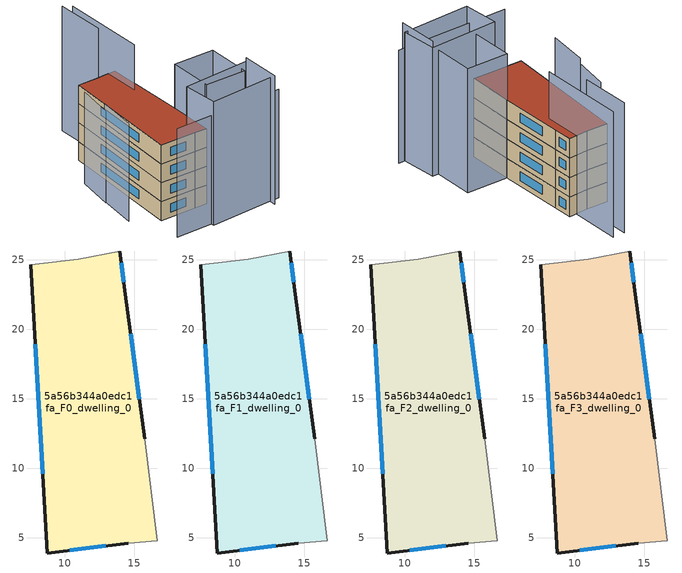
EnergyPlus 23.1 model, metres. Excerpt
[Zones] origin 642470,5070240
5a56b344a0edc1fa_F0_dwelling_0
 floor ground (EU_floor_Construction): 13.97,25.63 14.37,22.53 15.77,12.12 16.67,4.82 14.56,4.62 8.76,3.92 7.56,24.64 10.97,25.04 z0
 wall outside (EU_wall_Construction): 7.56,24.64 8.76,3.92 14.56,4.62 / 15.77,12.12 14.37,22.53 13.97,25.63 z0:3
 wall adiabatic (EU_wall_Construction): 14.56,4.62 16.67,4.82 15.77,12.12 / 13.97,25.63 10.97,25.04 7.56,24.64 z0:3
 window (EU_Window_Construction): 10.36,4.11 12.97,4.43 / 7.89,18.94 8.43,9.62 / 14.26,23.39 14.08,24.78 / 15.38,14.99 14.75,19.67 z0.83:2.17
5a56b344a0edc1fa_F1_dwelling_0
 floor to 5a56b344a0edc1fa_F0_dwelling_0 (EU_floor_Construction): 13.97,25.63 14.37,22.53 15.77,12.12 16.67,4.82 14.56,4.62 8.76,3.92 7.56,24.64 10.97,25.04 z3
 wall outside (EU_wall_Construction): 7.56,24.64 8.76,3.92 14.56,4.62 / 15.77,12.12 14.37,22.53 13.97,25.63 z3:6
 wall adiabatic (EU_wall_Construction): 14.56,4.62 16.67,4.82 15.77,12.12 / 13.97,25.63 10.97,25.04 7.56,24.64 z3:6
 window (EU_Window_Construction): 10.36,4.11 12.97,4.43 / 7.89,18.94 8.43,9.62 / 14.26,23.39 14.08,24.78 / 15.38,14.99 14.75,19.67 z3.83:5.17
5a56b344a0edc1fa_F2_dwelling_0
 floor to 5a56b344a0edc1fa_F1_dwelling_0 (EU_floor_Construction): 13.97,25.63 14.37,22.53 15.77,12.12 16.67,4.82 14.56,4.62 8.76,3.92 7.56,24.64 10.97,25.04 z6
 wall outside (EU_wall_Construction): 7.56,24.64 8.76,3.92 14.56,4.62 / 15.77,12.12 14.37,22.53 13.97,25.63 z6:9
 wall adiabatic (EU_wall_Construction): 14.56,4.62 16.67,4.82 15.77,12.12 / 13.97,25.63 10.97,25.04 7.56,24.64 z6:9
 window (EU_Window_Construction): 10.36,4.11 12.97,4.43 / 7.89,18.94 8.43,9.62 / 14.26,23.39 14.08,24.78 / 15.38,14.99 14.75,19.67 z6.83:8.17
5a56b344a0edc1fa_F3_dwelling_0
 floor to 5a56b344a0edc1fa_F2_dwelling_0 (EU_floor_Construction): 13.97,25.63 14.37,22.53 15.77,12.12 16.67,4.82 14.56,4.62 8.76,3.92 7.56,24.64 10.97,25.04 z9
 wall outside (EU_wall_Construction): 7.56,24.64 8.76,3.92 14.56,4.62 / 15.77,12.12 14.37,22.53 13.97,25.63 z9:12
 wall adiabatic (EU_wall_Construction): 14.56,4.62 16.67,4.82 15.77,12.12 / 13.97,25.63 10.97,25.04 7.56,24.64 z9:12
 window (EU_Window_Construction): 10.36,4.11 12.97,4.43 / 7.89,18.94 8.43,9.62 / 14.26,23.39 14.08,24.78 / 15.38,14.99 14.75,19.67 z9.83:11.17
 roof outside (EU_roof_Construction): 16.67,4.82 15.77,12.12 14.37,22.53 13.97,25.63 10.97,25.04 7.56,24.64 8.76,3.92 14.56,4.62 z12
shading: 8.27,-1.24 26.18,1.26 z0:17.3; 25.17,1.11 14.36,-0.88 / 14.36,-0.88 13.33,4.7 / 13.33,4.7 24.14,6.7 / 24.14,6.7 25.17,1.11 z0:19.7; 24.77,-0.07 23.97,6.42 z0:20.5; 16.66,4.82 15.77,12.13 / 15.77,12.13 22.38,12.94 / 22.38,12.94 23.28,5.63 / 23.28,5.63 16.66,4.82 z0:19; 4.76,12.73 4.76,6.12 z0:15.5; 4.9,18.42 4.66,12.23 z0:14.6; 11.77,33.34 13.56,19.51 z0:19.2; 10.97,25.04 9.89,33.09 z0:19.9
[Building]
EU S2 Campaign: North Axis=0; Terrain=City; Solar Distribution=FullExterior
[Site:Location]
Lyon-Bron: Latitude=45.75; Longitude=5; Time Zone=1; Elevation=198
[SizingPeriod:WeatherFileDays]
AnnualSizingPeriod: Begin Month=1; Begin Day of Month=1; End Month=12; End Day of Month=31; Day of Week for Start Day=Monday; Use Weather File Daylight Saving Period=No; Use Weather File Rain and Snow Indicators=No
[MATERIAL]
EU_InternalMass_Material: Roughness=MediumRough; Thickness=0.1; Conductivity=1; Density=1800; Specific Heat=900; Thermal Absorptance=0.9; Solar Absorptance=0.7; Visible Absorptance=0.7
[MATERIAL:NOMASS] Roughness=MediumRough; Thermal Absorptance=0.9; Solar Absorptance=0.7; Visible Absorptance=0.7
Name | Thermal Resistance
EU_wall_NoMass | 0.87146
EU_roof_NoMass | 0.842276
EU_floor_NoMass | 0.496999
[WINDOWMATERIAL:SIMPLEGLAZINGSYSTEM]
EU_Window_SimpleGlazing: UFactor=2.2525; Solar Heat Gain Coefficient=0.76; Visible Transmittance=0.76
[CONSTRUCTION]
EU_wall_Construction: EU_wall_NoMass
EU_roof_Construction: EU_roof_NoMass
EU_floor_Construction: EU_floor_NoMass
EU_InternalMass_Construction: EU_InternalMass_Material
EU_Window_Construction: EU_Window_SimpleGlazing
[ZONE] Type=1; Multiplier=1; Ceiling Height=autocalculate; Floor Area=autocalculate; Part of Total Floor Area=Yes
Name | Volume
5a56b344a0edc1fa_F0_dwelling_0 | 450.771
5a56b344a0edc1fa_F1_dwelling_0; 5a56b344a0edc1fa_F2_dwelling_0; 5a56b344a0edc1fa_F3_dwelling_0 | 450.769
[INTERNALMASS] Construction=EU_InternalMass_Construction; Surface Area=150.257
Name | Zone or ZoneList
5a56b344a0edc1fa_F0_dwelling_0_EU_InternalMass | 5a56b344a0edc1fa_F0_dwelling_0
5a56b344a0edc1fa_F1_dwelling_0_EU_InternalMass | 5a56b344a0edc1fa_F1_dwelling_0
5a56b344a0edc1fa_F2_dwelling_0_EU_InternalMass | 5a56b344a0edc1fa_F2_dwelling_0
5a56b344a0edc1fa_F3_dwelling_0_EU_InternalMass | 5a56b344a0edc1fa_F3_dwelling_0
[OTHEREQUIPMENT] Fuel Type=Electricity; Design Level Calculation Method=Watts/Area; Power per Zone Floor Area=1; Fraction Latent=0; Fraction Radiant=0; Fraction Lost=0; Carbon Dioxide Generation Rate=0; EndUse Subcategory=EU_Step8_InternalGains
Name | Zone or ZoneList or Space or SpaceList | Schedule
EU_Step8_InternalGain_5a56b344a0edc1fa_F0_dwelling_0_f000 | 5a56b344a0edc1fa_F0_dwelling_0 | EU_Step8_GainSchedule_5a56b344a0edc1fa_F0_dwelling_0_f000
EU_Step8_InternalGain_5a56b344a0edc1fa_F1_dwelling_0_f000 | 5a56b344a0edc1fa_F1_dwelling_0 | EU_Step8_GainSchedule_5a56b344a0edc1fa_F1_dwelling_0_f000
EU_Step8_InternalGain_5a56b344a0edc1fa_F2_dwelling_0_f000 | 5a56b344a0edc1fa_F2_dwelling_0 | EU_Step8_GainSchedule_5a56b344a0edc1fa_F2_dwelling_0_f000
EU_Step8_InternalGain_5a56b344a0edc1fa_F3_dwelling_0_f000 | 5a56b344a0edc1fa_F3_dwelling_0 | EU_Step8_GainSchedule_5a56b344a0edc1fa_F3_dwelling_0_f000
[ZONEVENTILATION:DESIGNFLOWRATE] Schedule=EU_AlwaysOn; Design Flow Rate Calculation Method=AirChanges/Hour; Air Changes per Hour=0.425; Ventilation Type=Natural; Fan Pressure Rise=0; Fan Total Efficiency=1; Constant Term Coefficient=1; Temperature Term Coefficient=0; Velocity Term Coefficient=0; Velocity Squared Term Coefficient=0; Minimum Indoor Temperature=-100; Maximum Indoor Temperature=100; Delta Temperature=-100; Minimum Outdoor Temperature=-100; Maximum Outdoor Temperature=100; Maximum Wind Speed=40
Name | Zone or ZoneList or Space or SpaceList
EU_ConstantAir_5a56b344a0edc1fa_F0_dwelling_0 | 5a56b344a0edc1fa_F0_dwelling_0
EU_ConstantAir_5a56b344a0edc1fa_F1_dwelling_0 | 5a56b344a0edc1fa_F1_dwelling_0
EU_ConstantAir_5a56b344a0edc1fa_F2_dwelling_0 | 5a56b344a0edc1fa_F2_dwelling_0
EU_ConstantAir_5a56b344a0edc1fa_F3_dwelling_0 | 5a56b344a0edc1fa_F3_dwelling_0
[HVACTEMPLATE:THERMOSTAT] Constant Heating Setpoint=20; Constant Cooling Setpoint=50
EU_HeatOnly_5a56b344a0edc1fa_F0_dwelling_0; EU_HeatOnly_5a56b344a0edc1fa_F1_dwelling_0; EU_HeatOnly_5a56b344a0edc1fa_F2_dwelling_0; EU_HeatOnly_5a56b344a0edc1fa_F3_dwelling_0
[HVACTEMPLATE:ZONE:IDEALLOADSAIRSYSTEM] System Availability Schedule=EU_AlwaysOn; Maximum Heating Supply Air Temperature=50; Minimum Cooling Supply Air Temperature=13; Maximum Heating Supply Air Humidity Ratio=0.0156; Minimum Cooling Supply Air Humidity Ratio=0.0077; Heating Limit=NoLimit; Cooling Limit=NoLimit; Heating Availability Schedule=EU_AlwaysOn; Cooling Availability Schedule=EU_CoolingOff; Dehumidification Control Type=ConstantSensibleHeatRatio; Cooling Sensible Heat Ratio=0.7; Dehumidification Setpoint=60; Humidification Control Type=None; Humidification Setpoint=30; Outdoor Air Method=None; Outdoor Air Flow Rate per Person=0.00944; Outdoor Air Flow Rate per Zone Floor Area=0; Outdoor Air Flow Rate per Zone=0; Demand Controlled Ventilation Type=None; Outdoor Air Economizer Type=NoEconomizer; Heat Recovery Type=None; Sensible Heat Recovery Effectiveness=0.7; Latent Heat Recovery Effectiveness=0.65
Name | Template Thermostat
5a56b344a0edc1fa_F0_dwelling_0 | EU_HeatOnly_5a56b344a0edc1fa_F0_dwelling_0
5a56b344a0edc1fa_F1_dwelling_0 | EU_HeatOnly_5a56b344a0edc1fa_F1_dwelling_0
5a56b344a0edc1fa_F2_dwelling_0 | EU_HeatOnly_5a56b344a0edc1fa_F2_dwelling_0
5a56b344a0edc1fa_F3_dwelling_0 | EU_HeatOnly_5a56b344a0edc1fa_F3_dwelling_0
[SIZING:ZONE] Zone Cooling Design Supply Air Temperature Input Method=SupplyAirTemperature; Zone Cooling Design Supply Air Temperature=13; Zone Heating Design Supply Air Temperature Input Method=SupplyAirTemperature; Zone Heating Design Supply Air Temperature=50; Zone Cooling Design Supply Air Humidity Ratio=0.008; Zone Heating Design Supply Air Humidity Ratio=0.008; Cooling Design Air Flow Method=DesignDay; Cooling Design Air Flow Rate=0; Cooling Minimum Air Flow per Zone Floor Area=0.000762; Cooling Minimum Air Flow=0; Cooling Minimum Air Flow Fraction=0.2; Heating Design Air Flow Method=DesignDay; Heating Design Air Flow Rate=0; Heating Maximum Air Flow per Zone Floor Area=0.002032; Heating Maximum Air Flow=0.141576; Heating Maximum Air Flow Fraction=0.3; Account for Dedicated Outdoor Air System=No; Dedicated Outdoor Air System Control Strategy=NeutralSupplyAir; Dedicated Outdoor Air Low Setpoint Temperature for Design=autosize; Dedicated Outdoor Air High Setpoint Temperature for Design=autosize; Zone Load Sizing Method=Sensible Load Only No Latent Load; Zone Latent Cooling Design Supply Air Humidity Ratio Input Method=HumidityRatioDifference; Zone Cooling Design Supply Air Humidity Ratio Difference=0.005; Zone Latent Heating Design Supply Air Humidity Ratio Input Method=HumidityRatioDifference; Zone Humidification Design Supply Air Humidity Ratio Difference=0.005
5a56b344a0edc1fa_F0_dwelling_0; 5a56b344a0edc1fa_F1_dwelling_0; 5a56b344a0edc1fa_F2_dwelling_0; 5a56b344a0edc1fa_F3_dwelling_0
[SCHEDULE:CONSTANT]
Name | Hourly Value
EU_AlwaysOn | 1
EU_CoolingOff | 0
[SCHEDULE:FILE] Column Number=1; Rows to Skip at Top=0; Number of Hours of Data=8760; Column Separator=Comma; Interpolate to Timestep=No; Minutes per Item=60; Adjust Schedule for Daylight Savings=Yes
Name | File
EU_Step8_GainSchedule_5a56b344a0edc1fa_F0_dwelling_0_f000 | ../../schedules/5a56b344a0edc1fa/5a56b344a0edc1fa_F0_dwelling_0_f000_gain.csv
EU_Step8_GainSchedule_5a56b344a0edc1fa_F1_dwelling_0_f000 | ../../schedules/5a56b344a0edc1fa/5a56b344a0edc1fa_F1_dwelling_0_f000_gain.csv
EU_Step8_GainSchedule_5a56b344a0edc1fa_F2_dwelling_0_f000 | ../../schedules/5a56b344a0edc1fa/5a56b344a0edc1fa_F2_dwelling_0_f000_gain.csv
EU_Step8_GainSchedule_5a56b344a0edc1fa_F3_dwelling_0_f000 | ../../schedules/5a56b344a0edc1fa/5a56b344a0edc1fa_F3_dwelling_0_f000_gain.csv
